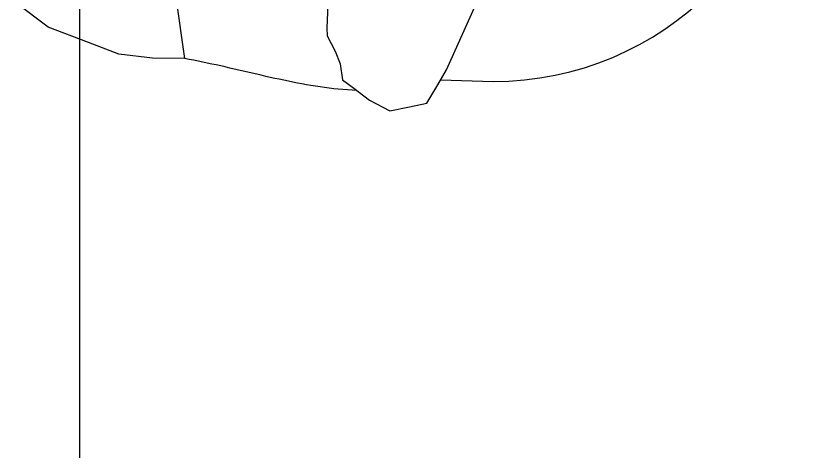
# Model space of a CAD drawing. Header units: millimetres. Extents: x -155 to 94595, y -3153 to 63413.
# Drawn here: x 82353 to 82864, y 28528 to 28812 of the extents above; entities that cross this region are included whole.
import ezdxf

# ---------------------------------------------------------------- set-up
doc = ezdxf.new("R2010")
doc.units = ezdxf.units.MM
doc.layers.add('int', color=185, linetype='Continuous')

msp = doc.modelspace()

# ---------------------------------------------------------------- linework, layer by layer
at = {"layer": 'int'}
for p, q in [((82394.865, 27761.983), (82394.865, 30661.983)), ((82394.865, 27761.983), (82394.865, 30661.983)), ((82561.25, 28946.087), (82555.686, 28804.374)), ((82452.562, 28857.377), (82463.013, 28784.225)), ((82633.469, 28777.025), (82664.317, 28845.734)), ((82374.048, 28804.776), (82353, 28820.612)), ((82400.311, 28794.675), (82374.048, 28804.776)), ((82555.686, 28804.374), (82555.723, 28798.975)), ((82555.723, 28798.975), (82555.723, 28798.975)), ((82555.723, 28798.975), (82561.013, 28789.101)), ((82420.155, 28787.043), (82400.311, 28794.675)), ((82561.013, 28789.101), (82564.358, 28780.739)), ((82442.146, 28784.445), (82420.155, 28787.043)), ((82463.013, 28784.225), (82442.146, 28784.445)), ((82465.961, 28783.692), (82463.013, 28784.225)), ((82468.908, 28783.138), (82465.961, 28783.692)), ((82471.851, 28782.562), (82468.908, 28783.138)), ((82474.792, 28781.968), (82471.851, 28782.562)), ((82477.732, 28781.358), (82474.792, 28781.968)), ((82480.669, 28780.732), (82477.732, 28781.358)), ((82483.604, 28780.092), (82480.669, 28780.732)), ((82486.539, 28779.442), (82483.604, 28780.092)), ((82489.472, 28778.781), (82486.539, 28779.442)), ((82492.404, 28778.113), (82489.472, 28778.781)), ((82495.335, 28777.438), (82492.404, 28778.113)), ((82498.265, 28776.759), (82495.335, 28777.438)), ((82564.358, 28780.739), (82565.76, 28770.447)), ((82627.787, 28767.082), (82633.469, 28777.025)), ((82501.195, 28776.077), (82498.265, 28776.759)), ((82504.126, 28775.395), (82501.195, 28776.077)), ((82507.056, 28774.714), (82504.126, 28775.395)), ((82509.986, 28774.035), (82507.056, 28774.714)), ((82512.917, 28773.361), (82509.986, 28774.035)), ((82515.849, 28772.693), (82512.917, 28773.361)), ((82518.781, 28772.034), (82515.849, 28772.693)), ((82521.715, 28771.385), (82518.781, 28772.034)), ((82524.65, 28770.747), (82521.715, 28771.385)), ((82527.587, 28770.123), (82524.65, 28770.747)), ((82530.526, 28769.514), (82527.587, 28770.123)), ((82533.466, 28768.922), (82530.526, 28769.514)), ((82536.409, 28768.35), (82533.466, 28768.922)), ((82539.355, 28767.798), (82536.409, 28768.35)), ((82542.302, 28767.268), (82539.355, 28767.798)), ((82545.253, 28766.763), (82542.302, 28767.268)), ((82548.207, 28766.284), (82545.253, 28766.763)), ((82565.76, 28770.447), (82573.089, 28764.95)), ((82620.803, 28755.171), (82627.787, 28767.082)), ((82629.595, 28770.462), (82663.865, 28769.318)), ((82551.165, 28765.833), (82548.207, 28766.284)), ((82554.126, 28765.411), (82551.165, 28765.833)), ((82557.09, 28765.022), (82554.126, 28765.411)), ((82560.059, 28764.665), (82557.09, 28765.022)), ((82563.032, 28764.343), (82560.059, 28764.665)), ((82566.009, 28764.058), (82563.032, 28764.343)), ((82568.991, 28763.812), (82566.009, 28764.058)), ((82571.977, 28763.607), (82568.991, 28763.812)), ((82574.969, 28763.443), (82571.977, 28763.607)), ((82573.089, 28764.95), (82583.36, 28757.246)), ((82575.105, 28763.438), (82574.969, 28763.443)), ((82583.36, 28757.246), (82596.555, 28750.321)), ((82596.555, 28750.321), (82609.317, 28752.874)), ((82609.317, 28752.874), (82620.803, 28755.171))]:
    msp.add_line(p, q, dxfattribs=at)
msp.add_arc((82663.865, 28969.318), 200, 270, 0, dxfattribs=at)

doc.saveas('drawing.dxf')
